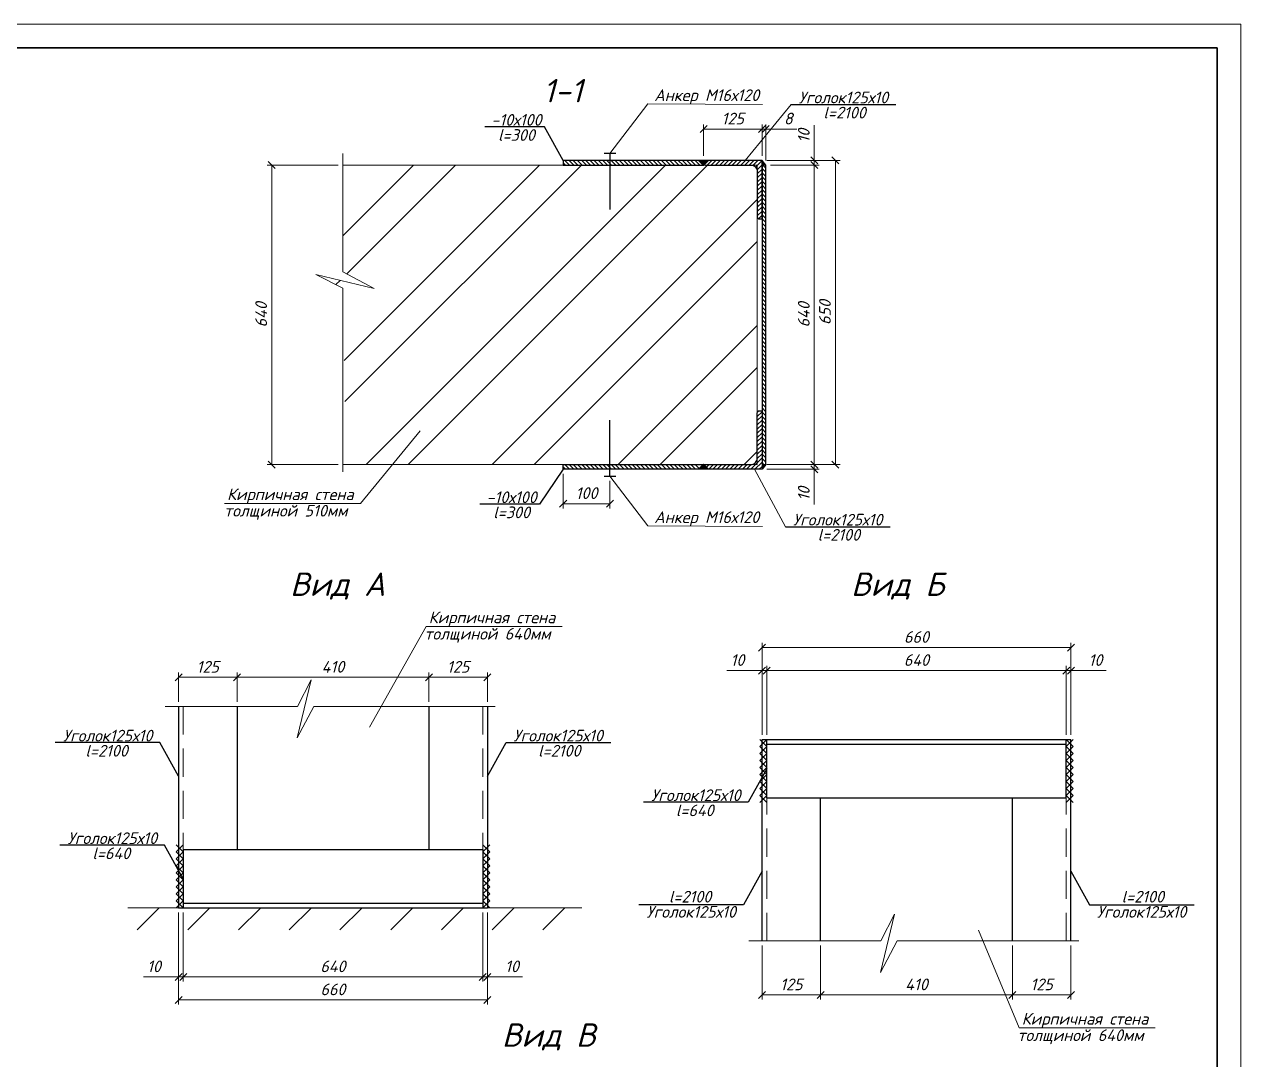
# Model space of a CAD drawing. Header units: millimetres. Extents: x 10124 to 8132345, y -95635 to 1386204.
# Drawn here: x 135490 to 138089, y 27847 to 30060 of the extents above; entities that cross this region are included whole.
import ezdxf

# ---------------------------------------------------------------- set-up
doc = ezdxf.new("R2010")
doc.units = ezdxf.units.MM
doc.linetypes.add('Пунктир 2мм', pattern=[3, 2, -1])
doc.layers.get('DEFPOINTS').update_dxf_attribs({"color": 1})
doc.layers.add('013', color=7, linetype='Continuous', lineweight=13)
doc.layers.add('030', color=7, linetype='Continuous', lineweight=30)
doc.styles.add('10', font='isocpeui.ttf', dxfattribs={"height": 25})
doc.styles.add('GOST', font='isocpeur.TTF')
doc.dimstyles.new('10', dxfattribs={"dimtxt": 37.5, "dimasz": 15, "dimexe": 10, "dimexo": 10, "dimgap": 10, "dimtad": 1, "dimtxsty": '10', "dimblk": 'OBLIQUE', "dimcen": 2.5, "dimadec": 0, "dimazin": 0, "dimtfac": 1, "dimtmove": 0, "dimatfit": 3, "dimfxl": 1, "dimlwd": 15, "dimlwe": 15, "dimarcsym": 0})
pattern_1 = [(135, (22267.66, 615.245), (-4.49012806, -4.49012806), [])]

# ---------------------------------------------------------------- blocks, each defined once
blk = doc.blocks.new('*U16')
at = {"color": 44, "lineweight": 20, "ltscale": 10}
for p, q in [((594, 420), (0, 420)), ((594, 0), (594, 420))]:
    blk.add_line(p, q, dxfattribs=at)
at = {"color": 137, "lineweight": 35, "ltscale": 10}
for p, q in [((589, 415), (20, 415)), ((589, 5), (589, 415))]:
    blk.add_line(p, q, dxfattribs=at)
at = {"color": 44, "lineweight": 13, "style": 'GOST', "oblique": 10, "width": 0.8}
for tag in ['ФОРМАТВЕРТ', 'ФОРМАТГОРИЗ']:
    blk.add_attdef(tag, (542.98, 1.6), '', height=2, dxfattribs=at)
blk = doc.blocks.new('*U172')
blk.add_lwpolyline([(-34.5, 90.5), (-29.1, 90.5, -0.414214), (-24.5, 85.9), (-24.5, -10.5, 0.414214), (-10.5, -24.5), (85.9, -24.5, -0.414214), (90.5, -29.1), (90.5, -34.5), (-34.5, -34.5)], format="xyb", close=True)
blk = doc.blocks.new('_OBLIQUE')
at = {"color": 0, "linetype": 'ByBlock'}
blk.add_line((-0.5, -0.5), (0.5, 0.5), dxfattribs=at)
blk = doc.blocks.new('*D327')
at = {"color": 0, "lineweight": 15, "ltscale": 100, "transparency": 16777216}
for p, q in [((136160.4, 29759.3), (136008.5, 29759.3)), ((136018.5, 29119.3), (136018.5, 29759.3)), ((136160.4, 29119.3), (136008.5, 29119.3))]:
    blk.add_line(p, q, dxfattribs=at)
at = {"layer": 'DEFPOINTS', "color": 0, "ltscale": 100, "transparency": 16777216}
for p in [(136018.5, 29759.3), (136170.4, 29759.3), (136170.4, 29119.3)]:
    blk.add_point(p, dxfattribs=at)
at = {"color": 0, "lineweight": 15, "ltscale": 100, "transparency": 16777216, "xscale": 15, "yscale": 15, "zscale": 15}
for p, rotation in [((136018.5, 29759.3), 90), ((136018.5, 29119.3), 270)]:
    blk.add_blockref('_OBLIQUE', p, dxfattribs=dict(at, rotation=rotation))
at = {"color": 0, "ltscale": 100, "transparency": 16777216, "insert": (135996, 29439.3), "char_height": 25, "attachment_point": 5, "rotation": 90, "style": '10'}
blk.add_mtext('640', dxfattribs=at)
blk = doc.blocks.new('*D328')
at = {"color": 0, "lineweight": 15, "ltscale": 100, "transparency": 16777216}
for p, q in [((136941.4, 29779.3), (136941.4, 29846.3)), ((137066.4, 29779.3), (137066.4, 29846.3)), ((137066.4, 29836.3), (136941.4, 29836.3))]:
    blk.add_line(p, q, dxfattribs=at)
at = {"layer": 'DEFPOINTS', "color": 0, "ltscale": 100, "transparency": 16777216}
for p in [(136941.4, 29836.3), (136941.4, 29769.3), (137066.4, 29769.3)]:
    blk.add_point(p, dxfattribs=at)
at = {"color": 0, "lineweight": 15, "ltscale": 100, "transparency": 16777216, "xscale": 15, "yscale": 15, "zscale": 15, "rotation": 180}
blk.add_blockref('_OBLIQUE', (136941.4, 29836.3), dxfattribs=at)
at = {"color": 0, "lineweight": 15, "ltscale": 100, "transparency": 16777216, "xscale": 15, "yscale": 15, "zscale": 15}
blk.add_blockref('_OBLIQUE', (137066.4, 29836.3), dxfattribs=at)
at = {"color": 0, "ltscale": 100, "transparency": 16777216, "insert": (137003.9, 29858.8), "char_height": 25, "attachment_point": 5, "style": '10'}
blk.add_mtext('125', dxfattribs=at)
blk = doc.blocks.new('*D329')
at = {"color": 0, "lineweight": 15, "ltscale": 100, "transparency": 16777216}
for p, q in [((137066.4, 29779.3), (137066.4, 29846.3)), ((137074.4, 29769.3), (137074.4, 29846.3)), ((137066.4, 29836.3), (137051.4, 29836.3)), ((137066.4, 29836.3), (137074.4, 29836.3)), ((137074.4, 29836.3), (137141, 29836.3))]:
    blk.add_line(p, q, dxfattribs=at)
at = {"layer": 'DEFPOINTS', "color": 0, "ltscale": 100, "transparency": 16777216}
for p in [(137074.4, 29836.3), (137066.4, 29769.3), (137074.4, 29759.3)]:
    blk.add_point(p, dxfattribs=at)
at = {"color": 0, "lineweight": 15, "ltscale": 100, "transparency": 16777216, "xscale": 15, "yscale": 15, "zscale": 15}
blk.add_blockref('_OBLIQUE', (137066.4, 29836.3), dxfattribs=at)
at = {"color": 0, "lineweight": 15, "ltscale": 100, "transparency": 16777216, "xscale": 15, "yscale": 15, "zscale": 15, "rotation": 180}
blk.add_blockref('_OBLIQUE', (137074.4, 29836.3), dxfattribs=at)
at = {"color": 0, "ltscale": 100, "transparency": 16777216, "insert": (137122.7, 29858.8), "char_height": 25, "attachment_point": 5, "style": '10'}
blk.add_mtext('8', dxfattribs=at)
blk = doc.blocks.new('*D330')
at = {"color": 0, "lineweight": 15, "ltscale": 100, "transparency": 16777216}
for p, q in [((137084.4, 29119.3), (137188.2, 29119.3)), ((137178.2, 29119.3), (137178.2, 29134.3)), ((137178.2, 29119.3), (137178.2, 29109.3)), ((137076.4, 29109.3), (137188.2, 29109.3)), ((137178.2, 29109.3), (137178.2, 29034.1))]:
    blk.add_line(p, q, dxfattribs=at)
at = {"layer": 'DEFPOINTS', "color": 0, "ltscale": 100, "transparency": 16777216}
for p in [(137074.4, 29119.3), (137066.4, 29109.3), (137178.2, 29109.3)]:
    blk.add_point(p, dxfattribs=at)
at = {"color": 0, "lineweight": 15, "ltscale": 100, "transparency": 16777216, "xscale": 15, "yscale": 15, "zscale": 15}
for p, rotation in [((137178.2, 29119.3), 270), ((137178.2, 29109.3), 90)]:
    blk.add_blockref('_OBLIQUE', p, dxfattribs=dict(at, rotation=rotation))
at = {"color": 0, "ltscale": 100, "transparency": 16777216, "insert": (137155.7, 29056.7), "char_height": 25, "attachment_point": 5, "rotation": 90, "style": '10'}
blk.add_mtext('10', dxfattribs=at)
blk = doc.blocks.new('*D331')
at = {"color": 0, "lineweight": 15, "ltscale": 100, "transparency": 16777216}
for p, q in [((137084.4, 29759.3), (137188.2, 29759.3)), ((137178.2, 29119.3), (137178.2, 29759.3)), ((137084.4, 29119.3), (137188.2, 29119.3))]:
    blk.add_line(p, q, dxfattribs=at)
at = {"layer": 'DEFPOINTS', "color": 0, "ltscale": 100, "transparency": 16777216}
for p in [(137074.4, 29759.3), (137178.2, 29759.3), (137074.4, 29119.3)]:
    blk.add_point(p, dxfattribs=at)
at = {"color": 0, "lineweight": 15, "ltscale": 100, "transparency": 16777216, "xscale": 15, "yscale": 15, "zscale": 15}
for p, rotation in [((137178.2, 29759.3), 90), ((137178.2, 29119.3), 270)]:
    blk.add_blockref('_OBLIQUE', p, dxfattribs=dict(at, rotation=rotation))
at = {"color": 0, "ltscale": 100, "transparency": 16777216, "insert": (137155.7, 29439.3), "char_height": 25, "attachment_point": 5, "rotation": 90, "style": '10'}
blk.add_mtext('640', dxfattribs=at)
blk = doc.blocks.new('*D297')
at = {"color": 0, "lineweight": 15, "ltscale": 100, "transparency": 16777216}
for p, q in [((137178.2, 29769.3), (137178.2, 29844.5)), ((137076.4, 29769.3), (137188.2, 29769.3)), ((137178.2, 29759.3), (137178.2, 29769.3)), ((137084.4, 29759.3), (137188.2, 29759.3)), ((137178.2, 29759.3), (137178.2, 29744.3))]:
    blk.add_line(p, q, dxfattribs=at)
at = {"layer": 'DEFPOINTS', "color": 0, "ltscale": 100, "transparency": 16777216}
for p in [(137066.4, 29769.3), (137178.2, 29769.3), (137074.4, 29759.3)]:
    blk.add_point(p, dxfattribs=at)
at = {"color": 0, "lineweight": 15, "ltscale": 100, "transparency": 16777216, "xscale": 15, "yscale": 15, "zscale": 15}
for p, rotation in [((137178.2, 29769.3), 270), ((137178.2, 29759.3), 90)]:
    blk.add_blockref('_OBLIQUE', p, dxfattribs=dict(at, rotation=rotation))
at = {"color": 0, "ltscale": 100, "transparency": 16777216, "insert": (137155.7, 29821.9), "char_height": 25, "attachment_point": 5, "rotation": 90, "style": '10'}
blk.add_mtext('10', dxfattribs=at)
blk = doc.blocks.new('*D298')
at = {"color": 0, "lineweight": 15, "ltscale": 100, "transparency": 16777216}
for p, q in [((137076.4, 29769.3), (137233.4, 29769.3)), ((137223.4, 29119.3), (137223.4, 29769.3)), ((137076.4, 29119.3), (137233.4, 29119.3))]:
    blk.add_line(p, q, dxfattribs=at)
at = {"layer": 'DEFPOINTS', "color": 0, "ltscale": 100, "transparency": 16777216}
for p in [(137066.4, 29769.3), (137223.4, 29769.3), (137066.4, 29119.3)]:
    blk.add_point(p, dxfattribs=at)
at = {"color": 0, "lineweight": 15, "ltscale": 100, "transparency": 16777216, "xscale": 15, "yscale": 15, "zscale": 15}
for p, rotation in [((137223.4, 29769.3), 90), ((137223.4, 29119.3), 270)]:
    blk.add_blockref('_OBLIQUE', p, dxfattribs=dict(at, rotation=rotation))
at = {"color": 0, "ltscale": 100, "transparency": 16777216, "insert": (137200.9, 29444.3), "char_height": 25, "attachment_point": 5, "rotation": 90, "style": '10'}
blk.add_mtext('650', dxfattribs=at)
blk = doc.blocks.new('*D332')
at = {"color": 0, "lineweight": 15, "ltscale": 100, "transparency": 16777216}
for p, q in [((136641.4, 29099.3), (136641.4, 29025.6)), ((136741.4, 29084.3), (136741.4, 29025.6)), ((136641.4, 29035.6), (136741.4, 29035.6))]:
    blk.add_line(p, q, dxfattribs=at)
at = {"layer": 'DEFPOINTS', "color": 0, "ltscale": 100, "transparency": 16777216}
for p in [(136641.4, 29109.3), (136741.4, 29094.3), (136741.4, 29035.6)]:
    blk.add_point(p, dxfattribs=at)
at = {"color": 0, "lineweight": 15, "ltscale": 100, "transparency": 16777216, "xscale": 15, "yscale": 15, "zscale": 15, "rotation": 180}
blk.add_blockref('_OBLIQUE', (136641.4, 29035.6), dxfattribs=at)
at = {"color": 0, "lineweight": 15, "ltscale": 100, "transparency": 16777216, "xscale": 15, "yscale": 15, "zscale": 15}
blk.add_blockref('_OBLIQUE', (136741.4, 29035.6), dxfattribs=at)
at = {"color": 0, "ltscale": 100, "transparency": 16777216, "insert": (136691.4, 29058.1), "char_height": 25, "attachment_point": 5, "style": '10'}
blk.add_mtext('100', dxfattribs=at)
blk = doc.blocks.new('*D294')
at = {"color": 0, "lineweight": 15, "ltscale": 100, "transparency": 16777216}
for p, q in [((135829.4, 28161.4), (135829.4, 28014.1)), ((136469.4, 28161.4), (136469.4, 28014.1)), ((135829.4, 28024.1), (136469.4, 28024.1))]:
    blk.add_line(p, q, dxfattribs=at)
at = {"layer": 'DEFPOINTS', "color": 0, "ltscale": 100, "transparency": 16777216}
for p in [(135829.4, 28171.4), (136469.4, 28171.4), (136469.4, 28024.1)]:
    blk.add_point(p, dxfattribs=at)
at = {"color": 0, "lineweight": 15, "ltscale": 100, "transparency": 16777216, "xscale": 15, "yscale": 15, "zscale": 15, "rotation": 180}
blk.add_blockref('_OBLIQUE', (135829.4, 28024.1), dxfattribs=at)
at = {"color": 0, "lineweight": 15, "ltscale": 100, "transparency": 16777216, "xscale": 15, "yscale": 15, "zscale": 15}
blk.add_blockref('_OBLIQUE', (136469.4, 28024.1), dxfattribs=at)
at = {"color": 0, "ltscale": 100, "transparency": 16777216, "insert": (136149.4, 28046.6), "char_height": 25, "attachment_point": 5, "style": '10'}
blk.add_mtext('640', dxfattribs=at)
blk = doc.blocks.new('*D313')
at = {"layer": '013', "color": 0, "lineweight": 15, "ltscale": 100, "transparency": 16777216}
for p, q in [((135819.4, 28161.4), (135819.4, 28014.1)), ((135829.4, 28161.4), (135829.4, 28014.1)), ((135819.4, 28024.1), (135744.3, 28024.1)), ((135829.4, 28024.1), (135819.4, 28024.1)), ((135829.4, 28024.1), (135844.4, 28024.1))]:
    blk.add_line(p, q, dxfattribs=at)
at = {"layer": 'DEFPOINTS', "color": 0, "ltscale": 100, "transparency": 16777216}
for p in [(135819.4, 28171.4), (135829.4, 28171.4), (135819.4, 28024.1)]:
    blk.add_point(p, dxfattribs=at)
at = {"layer": '013', "color": 0, "lineweight": 15, "ltscale": 100, "transparency": 16777216, "xscale": 15, "yscale": 15, "zscale": 15}
blk.add_blockref('_OBLIQUE', (135819.4, 28024.1), dxfattribs=at)
at = {"layer": '013', "color": 0, "lineweight": 15, "ltscale": 100, "transparency": 16777216, "xscale": 15, "yscale": 15, "zscale": 15, "rotation": 180}
blk.add_blockref('_OBLIQUE', (135829.4, 28024.1), dxfattribs=at)
at = {"layer": '013', "color": 0, "ltscale": 100, "transparency": 16777216, "insert": (135766.9, 28046.6), "char_height": 25, "attachment_point": 5, "style": '10'}
blk.add_mtext('10', dxfattribs=at)
blk = doc.blocks.new('*D309')
at = {"layer": '013', "color": 0, "lineweight": 15, "ltscale": 100, "transparency": 16777216}
for p, q in [((136469.4, 28161.4), (136469.4, 28014.1)), ((136479.4, 28161.4), (136479.4, 28014.1)), ((136469.4, 28024.1), (136454.4, 28024.1)), ((136469.4, 28024.1), (136479.4, 28024.1)), ((136479.4, 28024.1), (136554.6, 28024.1))]:
    blk.add_line(p, q, dxfattribs=at)
at = {"layer": 'DEFPOINTS', "color": 0, "ltscale": 100, "transparency": 16777216}
for p in [(136469.4, 28171.4), (136479.4, 28171.4), (136479.4, 28024.1)]:
    blk.add_point(p, dxfattribs=at)
at = {"layer": '013', "color": 0, "lineweight": 15, "ltscale": 100, "transparency": 16777216, "xscale": 15, "yscale": 15, "zscale": 15}
blk.add_blockref('_OBLIQUE', (136469.4, 28024.1), dxfattribs=at)
at = {"layer": '013', "color": 0, "lineweight": 15, "ltscale": 100, "transparency": 16777216, "xscale": 15, "yscale": 15, "zscale": 15, "rotation": 180}
blk.add_blockref('_OBLIQUE', (136479.4, 28024.1), dxfattribs=at)
at = {"layer": '013', "color": 0, "ltscale": 100, "transparency": 16777216, "insert": (136532, 28046.6), "char_height": 25, "attachment_point": 5, "style": '10'}
blk.add_mtext('10', dxfattribs=at)
blk = doc.blocks.new('*D305')
at = {"layer": '013', "color": 0, "lineweight": 15, "ltscale": 100, "transparency": 16777216}
for p, q in [((135819.4, 28161.4), (135819.4, 27964.8)), ((136479.4, 28161.4), (136479.4, 27964.8)), ((135819.4, 27974.8), (136479.4, 27974.8))]:
    blk.add_line(p, q, dxfattribs=at)
at = {"layer": 'DEFPOINTS', "color": 0, "ltscale": 100, "transparency": 16777216}
for p in [(135819.4, 28171.4), (136479.4, 28171.4), (136479.4, 27974.8)]:
    blk.add_point(p, dxfattribs=at)
at = {"layer": '013', "color": 0, "lineweight": 15, "ltscale": 100, "transparency": 16777216, "xscale": 15, "yscale": 15, "zscale": 15, "rotation": 180}
blk.add_blockref('_OBLIQUE', (135819.4, 27974.8), dxfattribs=at)
at = {"layer": '013', "color": 0, "lineweight": 15, "ltscale": 100, "transparency": 16777216, "xscale": 15, "yscale": 15, "zscale": 15}
blk.add_blockref('_OBLIQUE', (136479.4, 27974.8), dxfattribs=at)
at = {"layer": '013', "color": 0, "ltscale": 100, "transparency": 16777216, "insert": (136149.4, 27997.3), "char_height": 25, "attachment_point": 5, "style": '10'}
blk.add_mtext('660', dxfattribs=at)
blk = doc.blocks.new('*D306')
at = {"color": 0, "lineweight": 15, "ltscale": 100, "transparency": 16777216}
for p, q in [((137076.5, 28541.6), (137076.5, 28688.8)), ((137076.5, 28678.8), (137716.5, 28678.8)), ((137716.5, 28541.6), (137716.5, 28688.8))]:
    blk.add_line(p, q, dxfattribs=at)
at = {"layer": 'DEFPOINTS', "color": 0, "ltscale": 100, "transparency": 16777216}
for p in [(137716.5, 28678.8), (137076.5, 28531.6), (137716.5, 28531.6)]:
    blk.add_point(p, dxfattribs=at)
at = {"color": 0, "lineweight": 15, "ltscale": 100, "transparency": 16777216, "xscale": 15, "yscale": 15, "zscale": 15, "rotation": 180}
blk.add_blockref('_OBLIQUE', (137076.5, 28678.8), dxfattribs=at)
at = {"color": 0, "lineweight": 15, "ltscale": 100, "transparency": 16777216, "xscale": 15, "yscale": 15, "zscale": 15}
blk.add_blockref('_OBLIQUE', (137716.5, 28678.8), dxfattribs=at)
at = {"color": 0, "ltscale": 100, "transparency": 16777216, "insert": (137396.5, 28701.3), "char_height": 25, "attachment_point": 5, "style": '10'}
blk.add_mtext('640', dxfattribs=at)
blk = doc.blocks.new('*D334')
at = {"layer": '013', "color": 0, "lineweight": 15, "ltscale": 100, "transparency": 16777216}
for p, q in [((137066.5, 28678.8), (136991.3, 28678.8)), ((137066.5, 28541.6), (137066.5, 28688.8)), ((137076.5, 28678.8), (137066.5, 28678.8)), ((137076.5, 28541.6), (137076.5, 28688.8)), ((137076.5, 28678.8), (137091.5, 28678.8))]:
    blk.add_line(p, q, dxfattribs=at)
at = {"layer": 'DEFPOINTS', "color": 0, "ltscale": 100, "transparency": 16777216}
for p in [(137066.5, 28678.8), (137066.5, 28531.6), (137076.5, 28531.6)]:
    blk.add_point(p, dxfattribs=at)
at = {"layer": '013', "color": 0, "lineweight": 15, "ltscale": 100, "transparency": 16777216, "xscale": 15, "yscale": 15, "zscale": 15}
blk.add_blockref('_OBLIQUE', (137066.5, 28678.8), dxfattribs=at)
at = {"layer": '013', "color": 0, "lineweight": 15, "ltscale": 100, "transparency": 16777216, "xscale": 15, "yscale": 15, "zscale": 15, "rotation": 180}
blk.add_blockref('_OBLIQUE', (137076.5, 28678.8), dxfattribs=at)
at = {"layer": '013', "color": 0, "ltscale": 100, "transparency": 16777216, "insert": (137013.9, 28701.3), "char_height": 25, "attachment_point": 5, "style": '10'}
blk.add_mtext('10', dxfattribs=at)
blk = doc.blocks.new('*D307')
at = {"layer": '013', "color": 0, "lineweight": 15, "ltscale": 100, "transparency": 16777216}
for p, q in [((137716.5, 28678.8), (137701.5, 28678.8)), ((137716.5, 28541.6), (137716.5, 28688.8)), ((137716.5, 28678.8), (137726.5, 28678.8)), ((137726.5, 28541.6), (137726.5, 28688.8)), ((137726.5, 28678.8), (137801.7, 28678.8))]:
    blk.add_line(p, q, dxfattribs=at)
at = {"layer": 'DEFPOINTS', "color": 0, "ltscale": 100, "transparency": 16777216}
for p in [(137726.5, 28678.8), (137716.5, 28531.6), (137726.5, 28531.6)]:
    blk.add_point(p, dxfattribs=at)
at = {"layer": '013', "color": 0, "lineweight": 15, "ltscale": 100, "transparency": 16777216, "xscale": 15, "yscale": 15, "zscale": 15}
blk.add_blockref('_OBLIQUE', (137716.5, 28678.8), dxfattribs=at)
at = {"layer": '013', "color": 0, "lineweight": 15, "ltscale": 100, "transparency": 16777216, "xscale": 15, "yscale": 15, "zscale": 15, "rotation": 180}
blk.add_blockref('_OBLIQUE', (137726.5, 28678.8), dxfattribs=at)
at = {"layer": '013', "color": 0, "ltscale": 100, "transparency": 16777216, "insert": (137779.1, 28701.3), "char_height": 25, "attachment_point": 5, "style": '10'}
blk.add_mtext('10', dxfattribs=at)
blk = doc.blocks.new('*D308')
at = {"layer": '013', "color": 0, "lineweight": 15, "ltscale": 100, "transparency": 16777216}
for p, q in [((137066.5, 28541.6), (137066.5, 28738.1)), ((137066.5, 28728.1), (137726.5, 28728.1)), ((137726.5, 28541.6), (137726.5, 28738.1))]:
    blk.add_line(p, q, dxfattribs=at)
at = {"layer": 'DEFPOINTS', "color": 0, "ltscale": 100, "transparency": 16777216}
for p in [(137726.5, 28728.1), (137066.5, 28531.6), (137726.5, 28531.6)]:
    blk.add_point(p, dxfattribs=at)
at = {"layer": '013', "color": 0, "lineweight": 15, "ltscale": 100, "transparency": 16777216, "xscale": 15, "yscale": 15, "zscale": 15, "rotation": 180}
blk.add_blockref('_OBLIQUE', (137066.5, 28728.1), dxfattribs=at)
at = {"layer": '013', "color": 0, "lineweight": 15, "ltscale": 100, "transparency": 16777216, "xscale": 15, "yscale": 15, "zscale": 15}
blk.add_blockref('_OBLIQUE', (137726.5, 28728.1), dxfattribs=at)
at = {"layer": '013', "color": 0, "ltscale": 100, "transparency": 16777216, "insert": (137396.5, 28750.6), "char_height": 25, "attachment_point": 5, "style": '10'}
blk.add_mtext('660', dxfattribs=at)
blk = doc.blocks.new('*D335')
at = {"layer": '013', "color": 0, "lineweight": 15, "ltscale": 100, "transparency": 16777216}
for p, q in [((135819.4, 28612), (135819.4, 28674.4)), ((135944.4, 28612), (135944.4, 28674.4)), ((135819.4, 28664.4), (135944.4, 28664.4))]:
    blk.add_line(p, q, dxfattribs=at)
at = {"layer": 'DEFPOINTS', "color": 0, "ltscale": 100, "transparency": 16777216}
for p in [(135944.4, 28664.4), (135819.4, 28602), (135944.4, 28602)]:
    blk.add_point(p, dxfattribs=at)
at = {"layer": '013', "color": 0, "lineweight": 15, "ltscale": 100, "transparency": 16777216, "xscale": 15, "yscale": 15, "zscale": 15, "rotation": 180}
blk.add_blockref('_OBLIQUE', (135819.4, 28664.4), dxfattribs=at)
at = {"layer": '013', "color": 0, "lineweight": 15, "ltscale": 100, "transparency": 16777216, "xscale": 15, "yscale": 15, "zscale": 15}
blk.add_blockref('_OBLIQUE', (135944.4, 28664.4), dxfattribs=at)
at = {"layer": '013', "color": 0, "ltscale": 100, "transparency": 16777216, "insert": (135881.9, 28686.9), "char_height": 25, "attachment_point": 5, "style": '10'}
blk.add_mtext('125', dxfattribs=at)
blk = doc.blocks.new('*D336')
at = {"layer": '013', "color": 0, "lineweight": 15, "ltscale": 100, "transparency": 16777216}
for p, q in [((135944.4, 28612), (135944.4, 28674.4)), ((136354.4, 28612), (136354.4, 28674.4)), ((135944.4, 28664.4), (136354.4, 28664.4))]:
    blk.add_line(p, q, dxfattribs=at)
at = {"layer": 'DEFPOINTS', "color": 0, "ltscale": 100, "transparency": 16777216}
for p in [(136354.4, 28664.4), (135944.4, 28602), (136354.4, 28602)]:
    blk.add_point(p, dxfattribs=at)
at = {"layer": '013', "color": 0, "lineweight": 15, "ltscale": 100, "transparency": 16777216, "xscale": 15, "yscale": 15, "zscale": 15, "rotation": 180}
blk.add_blockref('_OBLIQUE', (135944.4, 28664.4), dxfattribs=at)
at = {"layer": '013', "color": 0, "lineweight": 15, "ltscale": 100, "transparency": 16777216, "xscale": 15, "yscale": 15, "zscale": 15}
blk.add_blockref('_OBLIQUE', (136354.4, 28664.4), dxfattribs=at)
at = {"layer": '013', "color": 0, "ltscale": 100, "transparency": 16777216, "insert": (136149.4, 28686.9), "char_height": 25, "attachment_point": 5, "style": '10'}
blk.add_mtext('410', dxfattribs=at)
blk = doc.blocks.new('*D337')
at = {"layer": '013', "color": 0, "lineweight": 15, "ltscale": 100, "transparency": 16777216}
for p, q in [((136354.4, 28612), (136354.4, 28674.4)), ((136479.4, 28612), (136479.4, 28674.4)), ((136354.4, 28664.4), (136479.4, 28664.4))]:
    blk.add_line(p, q, dxfattribs=at)
at = {"layer": 'DEFPOINTS', "color": 0, "ltscale": 100, "transparency": 16777216}
for p in [(136479.4, 28664.4), (136354.4, 28602), (136479.4, 28602)]:
    blk.add_point(p, dxfattribs=at)
at = {"layer": '013', "color": 0, "lineweight": 15, "ltscale": 100, "transparency": 16777216, "xscale": 15, "yscale": 15, "zscale": 15, "rotation": 180}
blk.add_blockref('_OBLIQUE', (136354.4, 28664.4), dxfattribs=at)
at = {"layer": '013', "color": 0, "lineweight": 15, "ltscale": 100, "transparency": 16777216, "xscale": 15, "yscale": 15, "zscale": 15}
blk.add_blockref('_OBLIQUE', (136479.4, 28664.4), dxfattribs=at)
at = {"layer": '013', "color": 0, "ltscale": 100, "transparency": 16777216, "insert": (136416.9, 28686.9), "char_height": 25, "attachment_point": 5, "style": '10'}
blk.add_mtext('125', dxfattribs=at)
blk = doc.blocks.new('*D310')
at = {"layer": '013', "color": 0, "lineweight": 15, "ltscale": 100, "transparency": 16777216}
for p, q in [((137066.5, 28090.9), (137066.5, 27975.5)), ((137191.5, 28090.9), (137191.5, 27975.5)), ((137066.5, 27985.5), (137191.5, 27985.5))]:
    blk.add_line(p, q, dxfattribs=at)
at = {"layer": 'DEFPOINTS', "color": 0, "ltscale": 100, "transparency": 16777216}
for p in [(137066.5, 28100.9), (137191.5, 28100.9), (137191.5, 27985.5)]:
    blk.add_point(p, dxfattribs=at)
at = {"layer": '013', "color": 0, "lineweight": 15, "ltscale": 100, "transparency": 16777216, "xscale": 15, "yscale": 15, "zscale": 15, "rotation": 180}
blk.add_blockref('_OBLIQUE', (137066.5, 27985.5), dxfattribs=at)
at = {"layer": '013', "color": 0, "lineweight": 15, "ltscale": 100, "transparency": 16777216, "xscale": 15, "yscale": 15, "zscale": 15}
blk.add_blockref('_OBLIQUE', (137191.5, 27985.5), dxfattribs=at)
at = {"layer": '013', "color": 0, "ltscale": 100, "transparency": 16777216, "insert": (137129, 28008), "char_height": 25, "attachment_point": 5, "style": '10'}
blk.add_mtext('125', dxfattribs=at)
blk = doc.blocks.new('*D311')
at = {"layer": '013', "color": 0, "lineweight": 15, "ltscale": 100, "transparency": 16777216}
for p, q in [((137191.5, 28090.9), (137191.5, 27975.5)), ((137601.5, 28090.9), (137601.5, 27975.5)), ((137191.5, 27985.5), (137601.5, 27985.5))]:
    blk.add_line(p, q, dxfattribs=at)
at = {"layer": 'DEFPOINTS', "color": 0, "ltscale": 100, "transparency": 16777216}
for p in [(137191.5, 28100.9), (137601.5, 28100.9), (137601.5, 27985.5)]:
    blk.add_point(p, dxfattribs=at)
at = {"layer": '013', "color": 0, "lineweight": 15, "ltscale": 100, "transparency": 16777216, "xscale": 15, "yscale": 15, "zscale": 15, "rotation": 180}
blk.add_blockref('_OBLIQUE', (137191.5, 27985.5), dxfattribs=at)
at = {"layer": '013', "color": 0, "lineweight": 15, "ltscale": 100, "transparency": 16777216, "xscale": 15, "yscale": 15, "zscale": 15}
blk.add_blockref('_OBLIQUE', (137601.5, 27985.5), dxfattribs=at)
at = {"layer": '013', "color": 0, "ltscale": 100, "transparency": 16777216, "insert": (137396.5, 28008), "char_height": 25, "attachment_point": 5, "style": '10'}
blk.add_mtext('410', dxfattribs=at)
blk = doc.blocks.new('*D312')
at = {"layer": '013', "color": 0, "lineweight": 15, "ltscale": 100, "transparency": 16777216}
for p, q in [((137601.5, 28090.9), (137601.5, 27975.5)), ((137726.5, 28090.9), (137726.5, 27975.5)), ((137601.5, 27985.5), (137726.5, 27985.5))]:
    blk.add_line(p, q, dxfattribs=at)
at = {"layer": 'DEFPOINTS', "color": 0, "ltscale": 100, "transparency": 16777216}
for p in [(137601.5, 28100.9), (137726.5, 28100.9), (137726.5, 27985.5)]:
    blk.add_point(p, dxfattribs=at)
at = {"layer": '013', "color": 0, "lineweight": 15, "ltscale": 100, "transparency": 16777216, "xscale": 15, "yscale": 15, "zscale": 15, "rotation": 180}
blk.add_blockref('_OBLIQUE', (137601.5, 27985.5), dxfattribs=at)
at = {"layer": '013', "color": 0, "lineweight": 15, "ltscale": 100, "transparency": 16777216, "xscale": 15, "yscale": 15, "zscale": 15}
blk.add_blockref('_OBLIQUE', (137726.5, 27985.5), dxfattribs=at)
at = {"layer": '013', "color": 0, "ltscale": 100, "transparency": 16777216, "insert": (137664, 28008), "char_height": 25, "attachment_point": 5, "style": '10'}
blk.add_mtext('125', dxfattribs=at)

msp = doc.modelspace()

# ---------------------------------------------------------------- hatches: boundary and pattern name
at = {"layer": '013', "ltscale": 100}
h = msp.add_hatch(dxfattribs=at)
h.set_pattern_fill('ANSI31', color=256, scale=2, angle=90)
h.set_pattern_definition(pattern_1)
h.paths.add_polyline_path([(136930.752, 29769.285), (136641.359, 29769.285), (136641.359, 29759.285), (136940.752, 29759.285)])
h = msp.add_hatch(color=256, dxfattribs=at)
h.dxf.hatch_style = 1
h.paths.add_polyline_path([(136930.752, 29769.285), (136951.965, 29769.285), (136941.359, 29758.678)])
h = msp.add_hatch(dxfattribs=at)
h.set_pattern_fill('ANSI31', color=256, scale=2)
h.set_pattern_definition([(45, (137054.279, 29756.809), (-4.49013, 4.49013), [])])
h.paths.add_polyline_path([(137056.359, 29759.285), (137042.359, 29759.285, -0.41421356), (137056.359, 29745.285)], flags=17)
h.paths.add_polyline_path([(137066.359, 29769.285), (136941.359, 29769.285), (136941.359, 29763.885, 0.41421356), (136945.959, 29759.285), (137042.359, 29759.285), (137056.359, 29759.285), (137056.359, 29648.885, 0.41421356), (137060.959, 29644.285), (137066.359, 29644.285)])
h = msp.add_hatch(color=256, dxfattribs=at)
h.dxf.hatch_style = 1
h.paths.add_polyline_path([(137074.359, 29759.285), (137066.359, 29759.285), (137066.359, 29769.285)])
h = msp.add_hatch(dxfattribs=at)
h.set_pattern_fill('ANSI32', color=256, scale=20)
h.set_pattern_definition([(45, (22852.72, 615.24), (-134.70384, 134.70384), []), (45, (22942.53, 615.24), (-134.70384, 134.70384), [])])
edge = h.paths.add_edge_path()
edge.add_arc((137042.359, 29745.285), 14, 0, 90)
edge.add_line((137042.359, 29759.285), (136945.959, 29759.285))
edge.add_line((136945.959, 29759.285), (136170.447, 29759.285))
edge.add_line((136170.447, 29759.285), (136170.447, 29531.354))
edge.add_line((136170.447, 29531.354), (136237.687, 29495.457))
edge.add_line((136237.687, 29495.457), (136113.155, 29525.369))
edge.add_line((136113.155, 29525.369), (136170.447, 29496.333))
edge.add_line((136170.447, 29496.333), (136177.447, 29119.285))
edge.add_line((136177.447, 29119.285), (137049.359, 29119.285))
edge.add_arc((137021.959, 29141.735), 35.422, 320.670559, 346.199339)
edge.add_line((137056.359, 29133.285), (137056.359, 29359.685))
edge.add_line((137056.359, 29359.685), (137056.359, 29745.285))
h = msp.add_hatch(dxfattribs=at)
h.set_pattern_fill('ANSI31', color=256, scale=2, angle=90)
h.set_pattern_definition(pattern_1)
h.paths.add_polyline_path([(137074.359, 29759.285), (137066.359, 29759.285), (137066.359, 29119.285), (137074.359, 29119.285)])
h = msp.add_hatch(dxfattribs=at)
h.set_pattern_fill('ANSI31', color=256, scale=2)
h.set_pattern_definition([(45, (137054.7946, 29121.7195), (-4.49013, 4.49013), [])])
h.paths.add_polyline_path([(137056.359, 29133.285, -0.41421356), (137042.359, 29119.285), (137056.359, 29119.285)], flags=17)
h.paths.add_polyline_path([(137066.359, 29234.285), (137060.959, 29234.285, 0.41421356), (137056.359, 29229.685), (137056.359, 29133.285), (137056.359, 29119.285), (136945.959, 29119.285, 0.41421356), (136941.359, 29114.685), (136941.359, 29109.285), (137066.359, 29109.285)])
h = msp.add_hatch(dxfattribs=at)
h.set_pattern_fill('ANSI31', color=256, scale=2, angle=90)
h.set_pattern_definition([(135, (22267.66, -34.755), (-4.49012806, -4.49012806), [])])
h.paths.add_polyline_path([(136930.752, 29119.285), (136641.359, 29119.285), (136641.359, 29109.285), (136940.752, 29109.285)])
h = msp.add_hatch(color=256, dxfattribs=at)
h.dxf.hatch_style = 1
h.paths.add_polyline_path([(136930.752, 29109.285), (136951.965, 29109.285), (136941.359, 29119.892)])
h = msp.add_hatch(color=256, dxfattribs=at)
h.dxf.hatch_style = 1
h.paths.add_polyline_path([(137074.359, 29119.285), (137066.359, 29119.285), (137066.359, 29109.285)])

# ---------------------------------------------------------------- linework, layer by layer
at = {"ltscale": 100}
for p, q in [((137128.912, 29888.801), (137352.653, 29888.801)), ((136601.556, 29840.949), (136473.665, 29840.949)), ((136641.359, 29769.285), (136601.556, 29840.949)), ((136753.859, 29784.285), (136728.859, 29784.285)), ((136741.359, 29784.285), (136741.359, 29664.285)), ((136930.752, 29769.285), (136941.359, 29758.678)), ((136951.965, 29769.285), (136930.752, 29769.285)), ((136941.359, 29758.678), (136951.965, 29769.285)), ((137074.359, 29759.285), (137066.359, 29769.285)), ((136741.359, 29094.285), (136741.359, 29214.285)), ((136930.752, 29109.285), (136941.359, 29119.892)), ((136941.359, 29119.892), (136951.965, 29109.285)), ((137074.359, 29119.285), (137066.359, 29109.285)), ((136641.359, 29109.285), (136591.168, 29034.322)), ((136728.859, 29094.285), (136753.859, 29094.285)), ((136951.965, 29109.285), (136930.752, 29109.285)), ((136591.168, 29034.322), (136463.277, 29034.322)), ((137116.701, 28986.365), (137340.443, 28986.365)), ((135779.645, 28524.782), (135555.904, 28524.782)), ((135819.447, 28453.118), (135779.645, 28524.782)), ((136479.447, 28453.118), (136519.249, 28524.782)), ((136519.249, 28524.782), (136742.991, 28524.782)), ((137076.497, 28531.558), (137061.497, 28516.558)), ((137061.497, 28531.558), (137076.497, 28516.558)), ((137066.497, 28531.558), (137586.497, 28531.558)), ((137731.497, 28531.558), (137716.497, 28516.558)), ((137716.497, 28531.558), (137731.497, 28516.558)), ((137076.497, 28516.558), (137061.497, 28501.558)), ((137061.497, 28516.558), (137076.497, 28501.558)), ((137076.497, 28501.558), (137061.497, 28486.558)), ((137061.497, 28501.558), (137076.497, 28486.558)), ((137731.497, 28516.558), (137716.497, 28501.558)), ((137716.497, 28516.558), (137731.497, 28501.558)), ((137731.497, 28501.558), (137716.497, 28486.558)), ((137716.497, 28501.558), (137731.497, 28486.558)), ((137076.497, 28469.058), (137036.695, 28397.394)), ((137076.497, 28486.558), (137061.497, 28471.558)), ((137061.497, 28486.558), (137076.497, 28471.558)), ((137076.497, 28471.558), (137061.497, 28456.558)), ((137061.497, 28471.558), (137076.497, 28456.558)), ((137731.497, 28486.558), (137716.497, 28471.558)), ((137716.497, 28486.558), (137731.497, 28471.558)), ((137731.497, 28471.558), (137716.497, 28456.558)), ((137716.497, 28471.558), (137731.497, 28456.558)), ((137076.497, 28456.558), (137061.497, 28441.558)), ((137061.497, 28456.558), (137076.497, 28441.558)), ((137076.497, 28441.558), (137061.497, 28426.558)), ((137061.497, 28441.558), (137076.497, 28426.558)), ((137731.497, 28456.558), (137716.497, 28441.558)), ((137716.497, 28456.558), (137731.497, 28441.558)), ((137731.497, 28441.558), (137716.497, 28426.558)), ((137716.497, 28441.558), (137731.497, 28426.558)), ((137076.497, 28426.558), (137061.497, 28411.558)), ((137061.497, 28426.558), (137076.497, 28411.558)), ((137731.497, 28426.558), (137716.497, 28411.558)), ((137716.497, 28426.558), (137731.497, 28411.558)), ((137036.695, 28397.394), (136812.954, 28397.394)), ((137076.497, 28411.558), (137061.497, 28396.558)), ((137061.497, 28411.558), (137076.497, 28396.558)), ((137731.497, 28411.558), (137716.497, 28396.558)), ((137716.497, 28411.558), (137731.497, 28396.558)), ((135789.645, 28305.516), (135565.904, 28305.516)), ((135829.447, 28233.852), (135789.645, 28305.516)), ((135829.447, 28291.352), (135814.447, 28306.352)), ((135814.447, 28291.352), (135829.447, 28306.352)), ((135829.447, 28276.352), (135814.447, 28291.352)), ((135814.447, 28276.352), (135829.447, 28291.352)), ((136484.447, 28291.352), (136469.447, 28306.352)), ((136469.447, 28291.352), (136484.447, 28306.352)), ((136484.447, 28276.352), (136469.447, 28291.352)), ((136469.447, 28276.352), (136484.447, 28291.352)), ((135829.447, 28261.352), (135814.447, 28276.352)), ((135814.447, 28261.352), (135829.447, 28276.352)), ((135829.447, 28246.352), (135814.447, 28261.352)), ((135814.447, 28246.352), (135829.447, 28261.352)), ((136484.447, 28261.352), (136469.447, 28276.352)), ((136469.447, 28261.352), (136484.447, 28276.352)), ((136484.447, 28246.352), (136469.447, 28261.352)), ((136469.447, 28246.352), (136484.447, 28261.352)), ((135829.447, 28231.352), (135814.447, 28246.352)), ((135814.447, 28231.352), (135829.447, 28246.352)), ((135829.447, 28216.352), (135814.447, 28231.352)), ((135814.447, 28216.352), (135829.447, 28231.352)), ((136484.447, 28231.352), (136469.447, 28246.352)), ((136469.447, 28231.352), (136484.447, 28246.352)), ((136484.447, 28216.352), (136469.447, 28231.352)), ((136469.447, 28216.352), (136484.447, 28231.352)), ((137066.497, 28249.793), (137026.695, 28178.129)), ((137726.497, 28249.793), (137766.3, 28178.129)), ((135829.447, 28201.352), (135814.447, 28216.352)), ((135814.447, 28201.352), (135829.447, 28216.352)), ((136484.447, 28201.352), (136469.447, 28216.352)), ((136469.447, 28201.352), (136484.447, 28216.352)), ((135829.447, 28186.352), (135814.447, 28201.352)), ((135814.447, 28186.352), (135829.447, 28201.352)), ((135829.447, 28171.352), (135814.447, 28186.352)), ((135814.447, 28171.352), (135829.447, 28186.352)), ((136484.447, 28186.352), (136469.447, 28201.352)), ((136469.447, 28186.352), (136484.447, 28201.352)), ((136484.447, 28171.352), (136469.447, 28186.352)), ((136469.447, 28171.352), (136484.447, 28186.352)), ((135819.447, 28171.352), (136469.447, 28171.352)), ((137026.695, 28178.129), (136802.954, 28178.129)), ((137766.3, 28178.129), (137990.041, 28178.129))]:
    msp.add_line(p, q, dxfattribs=at)
at = {"layer": '013', "ltscale": 100}
for p, q in [((137030.603, 29769.285), (137128.912, 29888.801)), ((137116.701, 28986.365), (137050.682, 29109.285)), ((135711.1, 28171.352), (136681.583, 28171.352)), ((135731.022, 28124.431), (135778.263, 28171.352)), ((135839.368, 28124.431), (135886.609, 28171.352)), ((135947.715, 28124.431), (135994.956, 28171.352)), ((136056.062, 28124.431), (136103.303, 28171.352)), ((136164.408, 28124.431), (136211.649, 28171.352)), ((136272.755, 28124.431), (136319.996, 28171.352)), ((136381.102, 28124.431), (136428.343, 28171.352)), ((136489.448, 28124.431), (136536.689, 28171.352)), ((136597.795, 28124.431), (136645.036, 28171.352))]:
    msp.add_line(p, q, dxfattribs=at)
at = {"layer": '013', "linetype": 'Пунктир 2мм', "ltscale": 30}
for p, q in [((135829.447, 28601.985), (135829.447, 28296.352)), ((136469.447, 28601.985), (136469.447, 28296.352)), ((137076.497, 28100.925), (137076.497, 28406.558)), ((137716.497, 28100.925), (137716.497, 28406.558))]:
    msp.add_line(p, q, dxfattribs=at)
at = {"layer": '013', "ltscale": 100}
for points in [[(136741.359, 29784.285), (136822.686, 29890.319), (137067.335, 29889.106)], [(136170.447, 29103.978), (136170.447, 29496.333), (136113.155, 29525.369), (136237.687, 29495.457), (136170.447, 29531.354), (136170.447, 29784.209)], [(136170.447, 29759.285), (137056.359, 29759.285), (137056.359, 29119.285), (136170.447, 29119.285)], [(136335.88, 29191.575), (136207.964, 29036.208), (135917.311, 29036.208)], [(136741.359, 29094.285), (136822.686, 28988.243), (137067.335, 28987.029)], [(136227.594, 28557.89), (136348.333, 28773.145), (136638.986, 28773.145)], [(135790.834, 28601.985), (136073.488, 28601.985), (136102.524, 28659.277), (136072.612, 28534.745), (136108.509, 28601.985), (136495.912, 28601.985)], [(137037.884, 28100.925), (137320.539, 28100.925), (137349.575, 28158.217), (137319.663, 28033.685), (137355.56, 28100.925), (137743.304, 28100.925)], [(137529.241, 28123.884), (137615.776, 27915.09), (137906.429, 27915.09)]]:
    msp.add_lwpolyline(points, dxfattribs=at)
at = {"layer": '030', "ltscale": 100}
for p, q in [((135819.447, 28601.985), (135819.447, 28171.352)), ((135944.447, 28601.985), (135944.447, 28296.352)), ((136354.447, 28601.985), (136354.447, 28296.352)), ((136479.447, 28601.985), (136479.447, 28171.352)), ((137066.497, 28100.925), (137066.497, 28531.558)), ((137066.497, 28531.558), (137726.497, 28531.558)), ((137076.497, 28406.558), (137076.497, 28531.558)), ((137076.497, 28521.558), (137716.497, 28521.558)), ((137716.497, 28406.558), (137716.497, 28531.558)), ((137726.497, 28100.925), (137726.497, 28531.558)), ((137076.497, 28406.558), (137716.497, 28406.558)), ((137191.497, 28100.925), (137191.497, 28406.558)), ((137601.497, 28100.925), (137601.497, 28406.558)), ((135829.447, 28296.352), (136469.447, 28296.352)), ((135829.447, 28296.352), (135829.447, 28171.352)), ((136469.447, 28296.352), (136469.447, 28171.352)), ((135829.447, 28181.352), (136469.447, 28181.352)), ((135819.447, 28171.352), (136479.447, 28171.352))]:
    msp.add_line(p, q, dxfattribs=at)
for points in [[(136941.359, 29769.285), (136641.359, 29769.285), (136641.359, 29759.285), (136941.359, 29759.285), (136941.359, 29769.285)], [(137066.359, 29249.285), (137066.359, 29119.285), (137074.359, 29119.285), (137074.359, 29759.285), (137066.359, 29759.285), (137066.359, 29249.285)], [(136941.359, 29109.285), (136641.359, 29109.285), (136641.359, 29119.285), (136941.359, 29119.285), (136941.359, 29109.285)]]:
    msp.add_lwpolyline(points, dxfattribs=at)

# ---------------------------------------------------------------- block references
at = {"xscale": 10, "yscale": 10, "zscale": 10}
msp.add_blockref('*U16', (132149.368, 25860.225), dxfattribs=at)
at = {"layer": '030', "xscale": -1, "rotation": 90}
msp.add_blockref('*U172', (137031.859, 29734.785), dxfattribs=at)
at = {"layer": '030', "rotation": 90}
msp.add_blockref('*U172', (137031.859, 29143.785), dxfattribs=at)

# ---------------------------------------------------------------- texts
at = {"color": 0, "lineweight": 9, "attachment_point": 5, "style": '10'}
for s, insert, char_height, width in [('\\pxi1.23419;1-1', (136609.744, 29918.415), 50, 2395.44136), ('\\pxi1.23419;Кирпичная стена ', (136042.876, 29052.226), 25, 2395.44136), ('\\pxi1.23419;толщиной 510мм', (136033.188, 29017.159), 25, 2395.44136), ('\\pxi1.23419;Вид А', (136128.523, 28859.454), 50, 295.72287), ('\\pxi1.23419;Вид Б', (137325.482, 28859.454), 50, 295.72287), ('\\pxi1.23419;Кирпичная стена ', (136473.898, 28789.164), 25, 2395.44136), ('\\pxi1.23419;толщиной 640мм', (136464.21, 28754.097), 25, 2395.44136), ('\\pxi1.23419;Кирпичная стена ', (137741.341, 27931.109), 25, 2395.44136), ('\\pxi1.23419;Вид В', (136579.68, 27895.756), 50, 295.72287), ('\\pxi1.23419;толщиной 640мм', (137731.653, 27896.042), 25, 2395.44136)]:
    msp.add_mtext(s, dxfattribs=dict(at, insert=insert, char_height=char_height, width=width))
at = {"ltscale": 100, "char_height": 25, "attachment_point": 5, "style": '10'}
for s, insert in [('Анкер М16х120', (136948.187, 29905.356)), ('Уголок125х10', (137240.462, 29903.838)), ('l=2100', (137242.869, 29871.463)), ('-10х100', (136541.658, 29855.986)), ('l=300', (136541.658, 29823.611)), ('-10х100', (136531.27, 29049.359)), ('l=300', (136531.27, 29016.985)), ('Анкер М16х120', (136948.187, 29003.279)), ('Уголок125х10', (137228.252, 29001.402)), ('l=2100', (137230.659, 28969.028)), ('Уголок125х10', (135668.094, 28539.819)), ('Уголок125х10', (136630.8, 28539.819)), ('l=2100', (135665.687, 28507.444)), ('l=2100', (136633.207, 28507.444)), ('Уголок125х10', (136925.144, 28412.431)), ('l=640', (136922.737, 28380.057)), ('Уголок125х10', (135678.094, 28320.553)), ('l=640', (135675.687, 28288.178)), ('l=2100', (136912.737, 28195.466)), ('l=2100', (137880.258, 28195.466)), ('Уголок125х10', (136915.144, 28163.092)), ('Уголок125х10', (137877.85, 28163.092))]:
    msp.add_mtext(s, dxfattribs=dict(at, insert=insert))

# ---------------------------------------------------------------- dimensions: what is measured, and where the dimension line sits
at = {"ltscale": 100}
for base, p1, p2, picture, middle in [((136941.359, 29836.264), (137066.359, 29769.285), (136941.359, 29769.285), '*D328', (137003.859, 29858.764)), ((137074.359, 29836.264), (137066.359, 29769.285), (137074.359, 29759.285), '*D329', (137122.673, 29858.764)), ((136741.359, 29035.614), (136641.359, 29109.285), (136741.359, 29094.285), '*D332', (136691.359, 29058.114)), ((137716.497, 28678.811), (137076.497, 28531.558), (137716.497, 28531.558), '*D306', (137396.497, 28701.311)), ((136469.447, 28024.099), (135829.447, 28171.352), (136469.447, 28171.352), '*D294', (136149.447, 28046.599))]:
    dim = msp.add_linear_dim(base=base, p1=p1, p2=p2, dimstyle='10', dxfattribs=at)
    dim.commit()
    dim.dimension.update_dxf_attribs({"geometry": picture, "text_midpoint": middle})
for base, p1, p2, picture, middle in [((137178.225, 29769.285), (137074.359, 29759.285), (137066.359, 29769.285), '*D297', (137155.725, 29821.87)), ((136018.492, 29759.285), (136170.447, 29119.285), (136170.447, 29759.285), '*D327', (135995.992, 29439.285)), ((137223.449, 29769.285), (137066.359, 29119.285), (137066.359, 29769.285), '*D298', (137200.949, 29444.285)), ((137178.225, 29759.285), (137074.359, 29119.285), (137074.359, 29759.285), '*D331', (137155.725, 29439.285)), ((137178.225, 29109.285), (137074.359, 29119.285), (137066.359, 29109.285), '*D330', (137155.725, 29056.7))]:
    dim = msp.add_linear_dim(base=base, p1=p1, p2=p2, angle=90, dimstyle='10', dxfattribs=at)
    dim.commit()
    dim.dimension.update_dxf_attribs({"geometry": picture, "text_midpoint": middle})
at = {"layer": '013', "ltscale": 100}
for base, p1, p2, picture, middle in [((137726.497, 28728.081), (137066.497, 28531.558), (137726.497, 28531.558), '*D308', (137396.497, 28750.581)), ((135944.447, 28664.415), (135819.447, 28601.985), (135944.447, 28601.985), '*D335', (135881.947, 28686.915)), ((136354.447, 28664.415), (135944.447, 28601.985), (136354.447, 28601.985), '*D336', (136149.447, 28686.915)), ((136479.447, 28664.415), (136354.447, 28601.985), (136479.447, 28601.985), '*D337', (136416.947, 28686.915)), ((137066.497, 28678.811), (137076.497, 28531.558), (137066.497, 28531.558), '*D334', (137013.912, 28701.311)), ((135819.447, 28024.099), (135829.447, 28171.352), (135819.447, 28171.352), '*D313', (135766.862, 28046.599)), ((136479.447, 27974.829), (135819.447, 28171.352), (136479.447, 28171.352), '*D305', (136149.447, 27997.329)), ((137191.497, 27985.516), (137066.497, 28100.925), (137191.497, 28100.925), '*D310', (137128.997, 28008.016)), ((137601.497, 27985.516), (137191.497, 28100.925), (137601.497, 28100.925), '*D311', (137396.497, 28008.016)), ((137726.497, 27985.516), (137601.497, 28100.925), (137726.497, 28100.925), '*D312', (137663.997, 28008.016))]:
    dim = msp.add_linear_dim(base=base, p1=p1, p2=p2, dimstyle='10', dxfattribs=at)
    dim.commit()
    dim.dimension.update_dxf_attribs({"geometry": picture, "text_midpoint": middle})
for base, p1, p2, picture, middle in [((137726.497, 28678.811), (137716.497, 28531.558), (137726.497, 28531.558), '*D307', (137779.083, 28701.311)), ((136479.447, 28024.099), (136469.447, 28171.352), (136479.447, 28171.352), '*D309', (136532.032, 28046.599))]:
    dim = msp.add_linear_dim(base=base, p1=p1, p2=p2, angle=180, dimstyle='10', dxfattribs=at)
    dim.commit()
    dim.dimension.update_dxf_attribs({"geometry": picture, "text_midpoint": middle})

doc.saveas('drawing.dxf')
